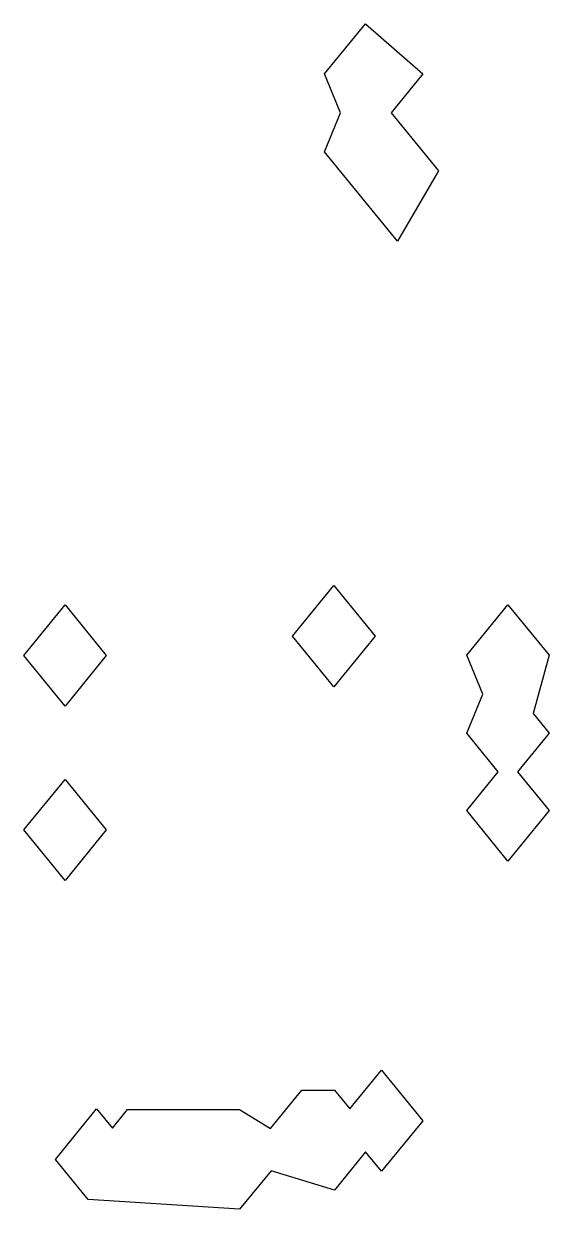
# Model space of a CAD drawing. Header units: millimetres. Extents: x 0 to 6986, y 0 to 199.
# Drawn here: x 0 to 38.8, y 111.5 to 198.9 of the extents above.
import ezdxf

# ---------------------------------------------------------------- set-up
doc = ezdxf.new("R2010")
doc.units = ezdxf.units.MM
doc.layers.add('K', color=7, linetype='Continuous')

msp = doc.modelspace()

# ---------------------------------------------------------------- linework, layer by layer
at = {"layer": 'K'}
for points in [[(22.177, 189.409), (23.35, 192.283), (22.177, 195.158), (25.196, 198.855), (29.429, 195.152), (27.087, 192.283), (30.579, 188.007), (27.555, 182.823), (22.177, 189.409)], [(22.875, 157.442), (25.92, 153.712), (22.875, 149.982), (19.83, 153.712), (22.875, 157.442)], [(6.091, 152.283), (3.045, 148.554), (0, 152.283), (3.045, 156.013), (6.091, 152.283)], [(32.675, 146.552), (33.849, 149.426), (32.675, 152.301), (35.706, 156.013), (38.733, 152.307), (37.566, 148.021), (38.752, 146.569), (36.419, 143.712), (38.752, 140.855), (35.706, 137.125), (32.661, 140.855), (34.994, 143.712), (32.675, 146.552)], [(6.091, 139.426), (3.045, 135.697), (0, 139.426), (3.045, 143.156), (6.091, 139.426)], [(5.378, 118.87), (6.545, 117.442), (7.664, 118.812), (15.905, 118.812), (18.187, 117.414), (20.495, 120.241), (22.923, 120.241), (24.042, 118.87), (26.375, 121.727), (29.42, 117.998), (26.375, 114.268), (25.208, 115.697), (22.91, 112.882), (18.244, 114.311), (15.921, 111.466), (4.745, 112.186), (2.333, 115.141), (5.378, 118.87)]]:
    msp.add_lwpolyline(points, close=True, dxfattribs=at)

doc.saveas('drawing.dxf')
